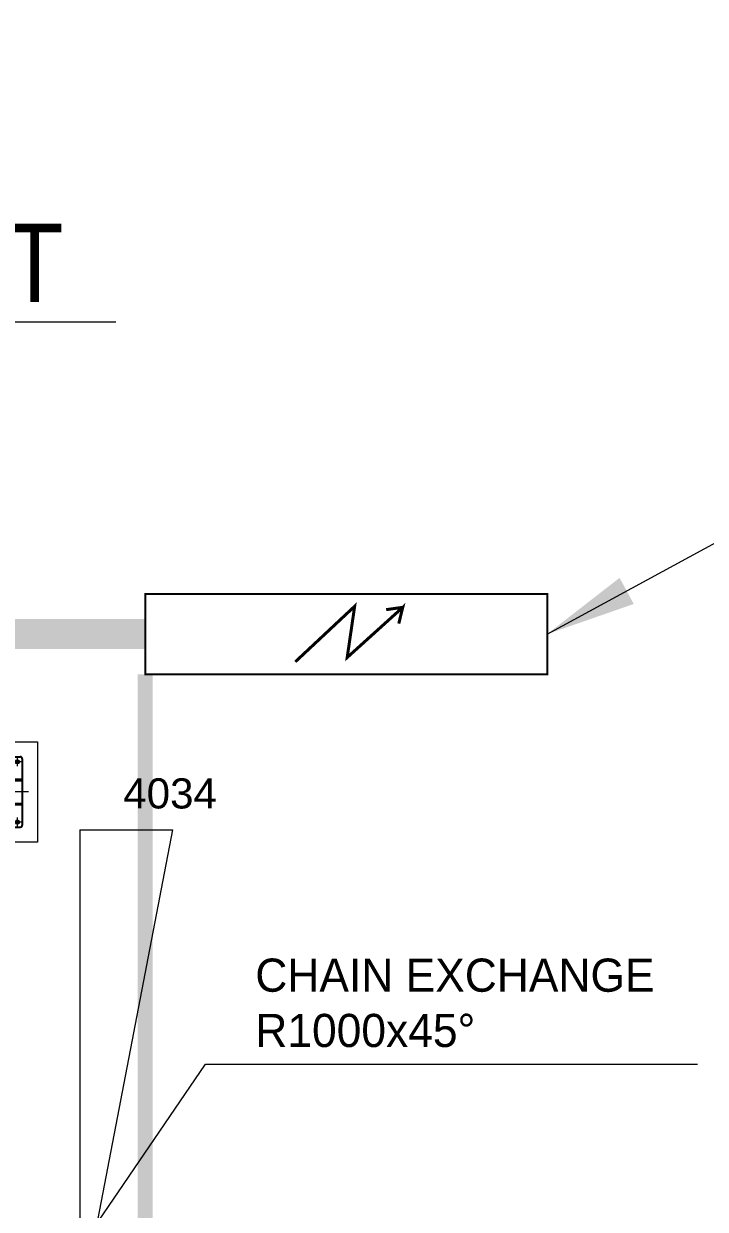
# Model space of a CAD drawing. Header units: inches. Extents: x 702888 to 852715, y 9845 to 271320.
# Drawn here: x 750440 to 753831, y 79898 to 85798 of the extents above; entities that cross this region are included whole.
import ezdxf

# ---------------------------------------------------------------- set-up
doc = ezdxf.new("R2010")
doc.units = ezdxf.units.IN
doc.header["$MEASUREMENT"] = 0
doc.linetypes.add('CENTER', pattern=[2, 1.25, -0.25, 0.25, -0.25])
doc.layers.get('0').update_dxf_attribs({"lineweight": 5})
for name, color, linetype, lineweight in [('AIR PIPE', 120, 'Continuous', 5), ('CABLE TRAY', 30, 'Continuous', 5), ('cl', 6, 'CENTER', 5)]:
    doc.layers.add(name, color=color, linetype=linetype, lineweight=lineweight)
doc.layers.add('p5', color=2, linetype='Continuous')
doc.styles.add('LUCIDA CONSOLE', font='swissl.ttf')
doc.dimstyles.new('D1', dxfattribs={"dimscale": 66, "dimtxt": 2.5, "dimasz": 2.5, "dimexe": 1, "dimexo": 1, "dimgap": 1.25, "dimtad": 1, "dimdec": 0, "dimdsep": 46, "dimtxsty": 'Standard', "dimblk": 'OPEN30', "dimcen": 2.5, "dimclrd": 150, "dimclre": 150, "dimclrt": 140, "dimadec": 0, "dimazin": 0, "dimtfac": 1, "dimtdec": 0, "dimtmove": 0, "dimatfit": 3, "dimfxl": 1, "dimtfill": 1, "dimlwd": 13, "dimlwe": 13, "dimarcsym": 0})

# ---------------------------------------------------------------- blocks, each defined once
blk = doc.blocks.new('A$C67DF10EB')
blk.add_lwpolyline([(-44.2, -101), (-44.2, 399), (455.8, 399), (455.8, -101)], close=True)
at = {"layer": 'cl', "color": 1, "linetype": 'CENTER', "ltscale": 100}
for p, q in [((33.7, 299), (78, 299)), ((55.8, 276.8), (55.8, 321.1)), ((333.7, 299), (378, 299)), ((355.8, 276.8), (355.8, 321.1)), ((55.8, -23.2), (55.8, 21.1)), ((355.8, -23.2), (355.8, 21.1)), ((33.7, -1), (78, -1)), ((333.7, -1), (378, -1))]:
    blk.add_line(p, q, dxfattribs=at)
at = {"layer": 'cl', "color": 1, "linetype": 'CENTER', "ltscale": 75}
for p, q in [((205.8, -50), (205.8, 347.9)), ((0, 149), (411.7, 149))]:
    blk.add_line(p, q, dxfattribs=at)
at = {"layer": 'p5', "linetype": 'Continuous'}
for p, q in [((30.8, -16), (30.8, 314)), ((370.8, 324), (40.8, 324)), ((380.8, -16), (380.8, 314)), ((380.8, 211.7), (30.8, 211.7)), ((380.8, 205.7), (30.8, 205.7)), ((380.8, 92.2), (30.8, 92.2)), ((380.8, 86.2), (30.8, 86.2)), ((370.8, -26), (40.8, -26))]:
    blk.add_line(p, q, dxfattribs=at)
for points in [[(262.6, 102.2), (262.6, 195.7, 0.414214), (252.6, 205.7), (159.1, 205.7, 0.414214), (149.1, 195.7), (149.1, 102.2, 0.414214), (159.1, 92.2), (252.6, 92.2, 0.414214)], [(257.8, 102), (257.8, 195.9, 0.414214), (252.8, 200.9), (158.9, 200.9, 0.414214), (153.9, 195.9), (153.9, 102, 0.414214), (158.9, 97), (252.8, 97, 0.414214)]]:
    blk.add_lwpolyline(points, format="xyb", close=True, dxfattribs=at)
for centre in [(55.8, 299), (355.8, 299), (55.8, -1), (355.8, -1)]:
    blk.add_circle(centre, 9, dxfattribs=at)
for centre, start, end in [((40.8, 314), 90, 180), ((370.8, 314), 0, 90), ((40.8, -16), 180, 270), ((370.8, -16), 270, 0)]:
    blk.add_arc(centre, 10, start, end, dxfattribs=at)
blk = doc.blocks.new('_Open30')
at = {"color": 0, "linetype": 'ByBlock', "lineweight": -2}
for p, q in [((-1, 0.268), (0, 0)), ((0, 0), (-1, -0.268)), ((0, 0), (-1, 0))]:
    blk.add_line(p, q, dxfattribs=at)
blk = doc.blocks.new('65u6u76i')
at = {"color": 1}
for p, q in [((748396.7, 88210), (745996.8, 87749)), ((748396.7, 87749), (748396.7, 88210)), ((748396.7, 87749), (745996.8, 87749))]:
    blk.add_line(p, q, dxfattribs=at)
blk = doc.blocks.new('TH564YT54')
at = {"color": 1, "const_width": 15}
for points in [[(752136.1, 82043.1), (752431.2, 82319.4), (752394, 82064.4), (752670.5, 82314.1), (752650.7, 82233.1)], [(752670.5, 82314.1), (752588, 82302.6)]]:
    blk.add_lwpolyline(points, dxfattribs=at)
blk = doc.blocks.new('454Y5Y4')
at = {"const_width": 10}
blk.add_lwpolyline([(751044.5, 82960.5), (753044.4, 82960.5), (753044.4, 82560.9), (751044.5, 82560.9)], close=True, dxfattribs=at)
blk.add_blockref('TH564YT54', (-344.6, 579.8))

msp = doc.modelspace()

# ---------------------------------------------------------------- linework, layer by layer
at = {"layer": 'AIR PIPE', "const_width": 75}
msp.add_lwpolyline([(751044.526, 82560.876), (751044.526, 78656.595), (740828.621, 78656.595), (740825.786, 91271.685), (748836.806, 91283.626), (758837.206, 91283.626), (758837.206, 87061.186), (777238.484, 87061.186), (777238.484, 91283.631), (809419.463, 91283.631), (809419.463, 86072.513)], dxfattribs=at)
at = {"layer": 'CABLE TRAY'}
msp.add_lwpolyline([(751044.526, 82760.671, 150, 150, 0), (749727.775, 82760.671, 150, 150, 0), (749727.775, 82760.671, 150, 150, 0), (746414.737, 82760.671, 150, 150, 0), (745260.439, 82760.671, 150, 150, 0), (745260.439, 81592.912, 0, 0, 0)], format="xyseb", dxfattribs=at)

# ---------------------------------------------------------------- block references
msp.add_blockref('454Y5Y4', (0, 0))
at = {"color": 1, "rotation": 180}
msp.add_blockref('A$C67DF10EB', (750463.733, 82124.053), dxfattribs=at)
at = {"xscale": -1, "rotation": 270}
msp.add_blockref('65u6u76i', (662969.753, -666610.974), dxfattribs=at)

# ---------------------------------------------------------------- texts
at = {"color": 140, "width": 0.9}
msp.add_text('DRIVE UNIT', height=390.5237, dxfattribs=at).set_placement((747974.623, 84412.782))
at = {"insert": (750935.308, 82042.74), "char_height": 150, "attachment_point": 1, "style": 'LUCIDA CONSOLE'}
msp.add_mtext_dynamic_manual_height_columns('4034', width=89.77432, gutter_width=6.5, heights=[0], dxfattribs=at)

# ---------------------------------------------------------------- leaders
msp.add_leader([(747229.454, 82994.863), (748069.527, 84315.252), (750898.229, 84315.252)], dimstyle='D1', override={"dimscale": 180})
at = {"annotation_type": 0, "has_hookline": 1, "hookline_direction": 0}
for points, override, text_width in [([(753044.383, 82760.671), (754112.622, 83341.096), (754562.622, 83341.096)], {"dimscale": 180}, 2603.492), ([(750063.976, 78742.913), (751344.908, 80620.779), (751509.908, 80620.779)], {"dimgap": 1.25, "dimtad": 1}, 2200)]:
    msp.add_leader(points, dimstyle='D1', override=override, dxfattribs=dict(at, text_width=text_width))

# ---------------------------------------------------------------- next in the draw order: texts
at = {"color": 140, "insert": (751592.408, 80703.279), "char_height": 165, "attachment_point": 7, "bg_fill": 3, "box_fill_scale": 1.25, "bg_fill_color": 256, "bg_fill_true_color": 13158600, "bg_fill_transparency": 0}
msp.add_mtext('CHAIN EXCHANGE\\PR1000x45%%D', dxfattribs=at)

doc.saveas('drawing.dxf')
